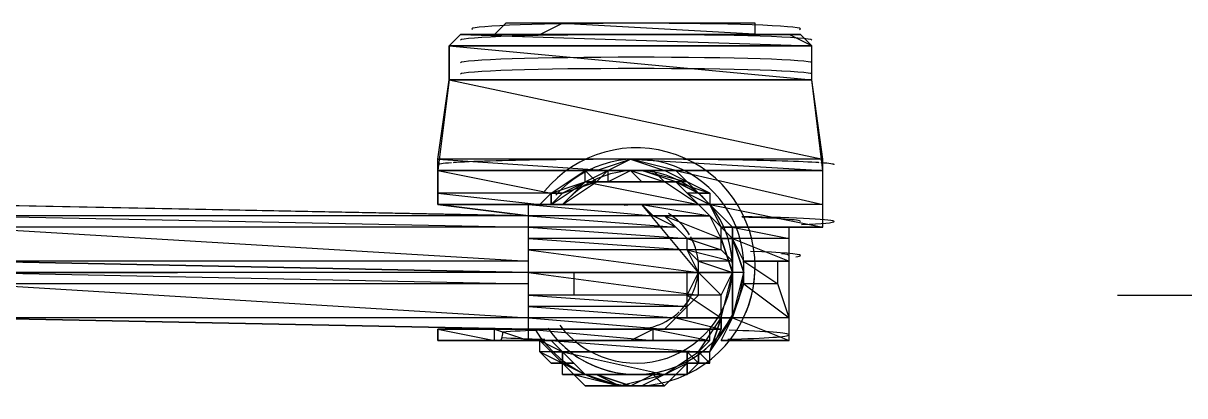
# Model space of a CAD drawing. Extents: x -3 to 1587, y 0 to 1122.
# Drawn here: x 1070.3 to 1086.71, y 217.3 to 222.56 of the extents above; entities that cross this region are included whole.
import ezdxf

# ---------------------------------------------------------------- set-up
doc = ezdxf.new("R2010")
doc.units = 0
doc.layers.add('Page_1', color=7, linetype='CONTINUOUS')

msp = doc.modelspace()

# ---------------------------------------------------------------- linework, layer by layer
at = {"layer": 'Page_1', "color": 4}
for points in [[(1081.44, 221.7567), (1081.44, 222.2367), (1081.12, 222.3967), (1080.96, 222.3967), (1080.8, 222.3967), (1080.64, 222.3967), (1080.64, 222.5567), (1080.48, 222.5567), (1080.32, 222.5567), (1080.16, 222.5567), (1080, 222.5567), (1079.84, 222.5567), (1079.68, 222.5567), (1079.52, 222.5567), (1079.36, 222.5567), (1079.2, 222.5567), (1079.04, 222.5567), (1078.88, 222.5567), (1078.72, 222.5567), (1078.56, 222.5567), (1078.4, 222.5567), (1078.24, 222.5567), (1078.08, 222.5567), (1077.92, 222.5567), (1077.76, 222.5567), (1077.6, 222.5567), (1077.44, 222.5567), (1077.28, 222.5567), (1077.12, 222.5567), (1076.96, 222.3967), (1076.8, 222.3967), (1076.64, 222.3967), (1076.48, 222.3967), (1076.32, 222.2367), (1076.32, 222.2367), (1076.32, 221.7567)], [(1076.64, 222.476716), (1076.6504, 222.469036)], [(1081.269536, 222.4691), (1081.279936, 222.47662)]]:
    msp.add_lwpolyline(points, dxfattribs=at)
at = {"layer": 'Page_1', "color": 1}
for points in [[(1077.92, 222.5567), (1080.8, 222.3967), (1077.6, 222.3967)], [(1076.48, 222.3967), (1081.44, 222.2367), (1076.32, 222.2367)], [(1081.12, 222.3967), (1076.64, 222.3967), (1076.48, 222.3967)], [(1081.28, 222.3967), (1076.48, 222.3967)], [(1076.48, 222.3967), (1081.28, 222.3967), (1081.28, 222.3967)], [(1081.28, 222.3967), (1081.28, 222.3967), (1076.48, 222.3967), (1081.28, 222.3967), (1076.48, 222.3967), (1081.12, 222.3967), (1081.28, 222.3967), (1076.48, 222.3967), (1081.44, 222.2367)], [(1077.6, 222.3967), (1081.12, 222.3967), (1076.64, 222.3967)], [(1076.64, 222.3967), (1081.12, 222.3967), (1081.12, 222.3967)], [(1080.8, 222.3967), (1077.6, 222.3967), (1081.12, 222.3967)], [(1081.44, 222.2367), (1076.48, 222.2367), (1076.32, 222.2367)], [(1081.44, 222.2367), (1076.32, 222.2367), (1081.44, 221.7567)], [(1076.32, 222.2367), (1081.44, 221.7567), (1076.32, 221.7567)], [(1081.44, 222.2367), (1076.32, 222.2367)], [(1076.32, 222.2367), (1081.44, 222.2367), (1081.44, 222.2367)], [(1081.44, 222.2367), (1081.44, 222.2367), (1076.32, 222.2367), (1081.44, 222.2367), (1076.32, 222.2367)], [(1076.32, 222.2367), (1077.12, 222.2367), (1077.12, 222.2367)], [(1077.12, 222.2367), (1077.12, 222.2367), (1076.32, 222.2367), (1077.12, 222.2367), (1076.32, 222.2367), (1077.44, 222.2367)], [(1076.64, 222.2367), (1081.44, 222.2367), (1076.48, 222.2367)], [(1076.48, 222.2367), (1081.44, 222.2367), (1081.44, 222.2367)], [(1080.32, 222.2367), (1080.8, 222.2367), (1076.64, 222.2367)], [(1080.8, 222.2367), (1076.64, 222.2367), (1081.44, 222.2367)], [(1081.44, 222.2367), (1077.44, 222.2367)], [(1077.44, 222.2367), (1081.44, 222.2367), (1080.96, 222.2367)], [(1080.96, 222.2367), (1081.44, 222.2367), (1081.44, 222.2367)], [(1081.44, 222.2367), (1081.44, 222.2367), (1081.44, 222.2367), (1081.44, 222.2367), (1080.96, 222.2367)], [(1076.32, 221.7567), (1081.6, 220.6367), (1076.16, 220.6367)], [(1081.44, 221.7567), (1076.48, 221.7567), (1076.32, 221.7567)], [(1081.44, 221.7567), (1076.32, 221.7567), (1081.6, 220.6367)], [(1076.32, 221.7567), (1076.32, 221.7567), (1076.32, 221.7567), (1076.32, 221.7567), (1076.32, 221.7567), (1077.44, 221.7567), (1077.44, 221.7567)], [(1076.64, 221.7567), (1081.44, 221.7567), (1076.48, 221.7567)], [(1076.48, 221.7567), (1081.44, 221.7567), (1081.44, 221.7567)], [(1080.32, 221.7567), (1080.8, 221.7567), (1076.64, 221.7567)], [(1080.8, 221.7567), (1076.64, 221.7567), (1081.44, 221.7567)], [(1081.44, 221.7567), (1077.44, 221.7567)], [(1077.44, 221.7567), (1081.44, 221.7567), (1081.12, 221.7567)], [(1081.44, 221.7567), (1081.12, 221.7567), (1081.28, 221.7567)], [(1081.12, 221.7567), (1081.44, 221.7567), (1081.44, 221.7567)], [(1081.28, 221.7567), (1081.44, 221.7567), (1081.44, 221.7567)], [(1081.44, 221.7567), (1081.44, 221.7567), (1081.44, 221.7567), (1081.44, 221.7567), (1081.28, 221.7567)], [(1078.88, 220.6367), (1076.16, 220.6367), (1078.56, 220.4767)], [(1076.16, 220.6367), (1078.56, 220.4767), (1076.16, 220.4767)], [(1081.6, 220.6367), (1078.88, 220.6367), (1081.6, 220.4767)], [(1078.88, 220.6367), (1081.6, 220.4767), (1079.52, 220.4767)], [(1076.8, 220.4767), (1078.24, 220.4767), (1076.16, 220.4767)], [(1078.24, 220.4767), (1076.16, 220.4767), (1077.76, 220.1567)], [(1076.16, 220.4767), (1077.76, 220.1567), (1076.16, 220.1567)], [(1076.64, 220.4767), (1076.64, 220.4767), (1076.16, 220.4767), (1076.64, 220.4767), (1076.16, 220.4767), (1078.56, 220.4767)], [(1076.16, 220.4767), (1076.32, 220.4767), (1076.32, 220.4767)], [(1076.32, 220.4767), (1076.32, 220.4767), (1076.16, 220.4767), (1076.32, 220.4767), (1076.16, 220.4767), (1076.64, 220.4767)], [(1077.76, 220.4767), (1078.24, 220.4767), (1076.8, 220.4767)], [(1078.24, 220.4767), (1076.8, 220.4767)], [(1078.24, 220.4767), (1077.76, 220.4767), (1077.76, 220.4767)], [(1078.24, 220.4767), (1077.76, 220.4767)], [(1080.96, 220.4767), (1079.36, 220.4767), (1079.36, 220.4767)], [(1081.6, 220.4767), (1081.6, 220.4767), (1079.36, 220.4767), (1081.6, 220.4767), (1079.36, 220.4767), (1080.96, 220.4767)], [(1081.6, 220.4767), (1079.36, 220.4767)], [(1079.36, 220.4767), (1081.6, 220.4767), (1079.52, 220.4767)], [(1081.6, 220.4767), (1079.52, 220.4767), (1081.6, 219.9967)], [(1079.52, 220.4767), (1081.6, 219.9967), (1080, 219.9967)], [(1079.52, 220.4767), (1081.6, 220.4767), (1081.6, 220.4767)], [(1081.6, 220.4767), (1081.6, 220.4767), (1079.52, 220.4767)], [(1081.6, 220.4767), (1081.6, 220.4767), (1081.6, 220.4767), (1081.6, 220.4767), (1081.6, 220.4767), (1081.6, 220.4767)], [(1077.76, 220.1567), (1076.16, 220.1567), (1077.6, 219.9967)], [(1076.16, 220.1567), (1077.6, 219.9967), (1076.16, 219.9967)], [(1069.44, 219.9967), (1077.44, 219.8367), (1069.44, 219.8367)], [(1077.44, 219.9967), (1076.16, 219.9967)], [(1076.16, 219.9967), (1077.44, 219.9967), (1077.44, 219.9967)], [(1077.44, 219.9967), (1077.44, 219.9967), (1076.16, 219.9967), (1077.44, 219.9967), (1076.16, 219.9967), (1077.6, 219.9967), (1077.44, 219.9967), (1076.16, 219.9967), (1077.44, 219.8367)], [(1076.16, 219.9967), (1077.44, 219.8367), (1077.44, 219.8367)], [(1077.76, 219.9967), (1077.44, 219.9967), (1077.44, 219.9967)], [(1078.08, 219.9967), (1078.08, 219.9967), (1077.44, 219.9967), (1078.08, 219.9967), (1077.44, 219.9967), (1077.76, 219.9967), (1078.08, 219.9967), (1079.04, 219.9967), (1079.04, 219.9967)], [(1077.44, 219.9967), (1078.08, 219.9967), (1078.08, 219.9967)], [(1078.08, 219.9967), (1078.08, 219.9967), (1077.44, 219.9967)], [(1077.44, 219.9967), (1079.04, 219.9967), (1079.04, 219.9967)], [(1079.04, 219.9967), (1079.04, 219.9967), (1077.44, 219.9967), (1079.04, 219.9967), (1077.44, 219.9967), (1079.2, 219.8367)], [(1077.44, 219.9967), (1079.2, 219.8367), (1077.44, 219.8367)], [(1078.24, 219.9967), (1078.56, 219.9967), (1078.08, 219.9967)], [(1079.04, 219.9967), (1079.04, 219.9967), (1078.08, 219.9967)], [(1078.24, 219.9967), (1078.4, 219.9967), (1078.4, 219.9967)], [(1078.4, 219.9967), (1078.24, 219.9967), (1078.56, 219.9967)], [(1078.88, 219.9967), (1079.04, 219.9967), (1078.56, 219.9967)], [(1081.6, 219.9967), (1080, 219.9967), (1081.6, 219.6767)], [(1080, 219.9967), (1081.6, 219.6767), (1080.32, 219.6767)], [(1077.44, 219.8367), (1069.44, 219.8367), (1077.44, 219.6767)], [(1069.44, 219.8367), (1077.44, 219.6767), (1069.44, 219.6767)], [(1077.44, 219.8367), (1077.44, 219.8367)], [(1079.2, 219.8367), (1077.44, 219.8367), (1079.52, 219.6767)], [(1077.44, 219.8367), (1079.52, 219.6767), (1077.44, 219.6767)], [(1077.44, 219.6767), (1069.44, 219.6767), (1077.44, 219.1967)], [(1069.44, 219.6767), (1077.44, 219.1967), (1069.6, 219.1967)], [(1079.52, 219.6767), (1077.44, 219.6767), (1079.68, 219.5167)], [(1077.44, 219.6767), (1079.68, 219.5167), (1077.44, 219.5167)], [(1080.32, 219.6767), (1081.12, 219.6767), (1081.12, 219.6767)], [(1081.12, 219.6767), (1081.12, 219.6767), (1080.32, 219.6767), (1081.12, 219.6767), (1080.32, 219.6767), (1081.12, 219.6767), (1080.32, 219.6767), (1081.12, 219.5167)], [(1080.32, 219.6767), (1081.12, 219.5167), (1080.32, 219.5167)], [(1080.32, 219.6767), (1081.6, 219.6767), (1081.6, 219.6767)], [(1081.6, 219.6767), (1081.6, 219.6767), (1081.44, 219.6767), (1081.6, 219.6767), (1081.44, 219.6767), (1080.32, 219.6767)], [(1080.96, 219.6767), (1081.12, 219.6767), (1081.12, 219.6767)], [(1081.12, 219.6767), (1081.12, 219.6767)], [(1079.68, 219.5167), (1077.44, 219.5167), (1079.68, 219.3567)], [(1077.44, 219.5167), (1079.68, 219.3567), (1077.44, 219.3567)], [(1081.12, 219.5167), (1080.32, 219.5167), (1081.12, 219.1967)], [(1080.32, 219.5167), (1081.12, 219.1967), (1080.48, 219.1967)], [(1079.68, 219.3567), (1077.44, 219.3567), (1079.84, 219.0367)], [(1077.44, 219.3567), (1079.84, 219.0367), (1077.44, 219.0367)], [(1077.44, 219.1967), (1069.6, 219.1967), (1077.44, 219.0367)], [(1069.6, 219.1967), (1077.44, 219.0367), (1077.44, 219.0367)], [(1069.6, 219.1967), (1077.44, 219.0367), (1069.6, 219.0367)], [(1080.48, 219.1967), (1080.96, 219.1967), (1080.96, 219.1967)], [(1080.96, 219.1967), (1080.48, 219.1967), (1080.96, 218.8767)], [(1080.48, 219.1967), (1080.96, 218.8767), (1080.48, 218.8767)], [(1080.48, 219.1967), (1081.12, 219.1967), (1081.12, 219.1967)], [(1081.12, 219.1967), (1081.12, 219.1967), (1081.12, 219.1967), (1081.12, 219.1967), (1080.48, 219.1967)], [(1080.96, 219.1967), (1080.96, 219.1967), (1080.96, 219.1967), (1080.96, 219.1967)], [(1077.44, 219.0367), (1069.6, 219.0367), (1077.44, 218.8767)], [(1069.6, 219.0367), (1077.44, 218.8767), (1069.6, 218.8767)], [(1077.44, 219.0367), (1077.44, 219.0367)], [(1077.44, 219.0367), (1079.2, 219.0367), (1079.2, 219.0367)], [(1079.84, 219.0367), (1079.84, 219.0367), (1077.44, 219.0367), (1079.84, 219.0367), (1077.44, 219.0367), (1079.2, 219.0367), (1079.84, 219.0367), (1077.44, 219.0367), (1079.84, 218.7167)], [(1077.44, 219.0367), (1079.84, 218.7167), (1077.44, 218.7167)], [(1077.44, 219.0367), (1079.84, 219.0367), (1079.84, 219.0367)], [(1079.84, 219.0367), (1079.84, 219.0367), (1079.84, 219.0367), (1079.84, 219.0367), (1077.44, 219.0367)], [(1069.6, 218.8767), (1077.44, 218.3967), (1069.44, 218.3967)], [(1077.44, 218.8767), (1069.6, 218.8767), (1077.44, 218.3967)], [(1080.48, 218.8767), (1081.12, 218.3967), (1080.32, 218.3967)], [(1080.96, 218.8767), (1080.48, 218.8767), (1081.12, 218.3967)], [(1079.84, 218.7167), (1077.44, 218.7167), (1079.68, 218.5567)], [(1077.44, 218.7167), (1079.68, 218.5567), (1077.44, 218.5567)], [(1079.68, 218.5567), (1077.44, 218.5567), (1079.52, 218.3967)], [(1077.44, 218.5567), (1079.52, 218.3967), (1077.44, 218.3967)], [(1077.44, 218.3967), (1069.44, 218.3967), (1077.44, 218.2367)], [(1069.44, 218.3967), (1077.44, 218.2367), (1077.44, 218.2367)], [(1079.52, 218.3967), (1077.44, 218.3967), (1079.36, 218.2367)], [(1077.44, 218.3967), (1079.36, 218.2367), (1077.44, 218.2367)], [(1080.32, 218.3967), (1081.12, 218.0767), (1080.16, 218.0767)], [(1081.12, 218.3967), (1080.32, 218.3967), (1081.12, 218.0767)], [(1076.16, 218.2367), (1076.16, 218.2367), (1076.16, 218.2367), (1076.16, 218.0767), (1076.16, 218.0767)], [(1076.16, 218.0767), (1076.16, 218.0767), (1076.16, 218.2367), (1076.16, 218.0767), (1076.16, 218.0767), (1076.16, 218.0767), (1076.16, 218.0767), (1076.16, 218.0767), (1076.16, 218.0767), (1076.16, 218.0767), (1076.16, 218.0767), (1076.16, 218.0767), (1076.16, 218.0767)], [(1076.96, 218.2367), (1076.16, 218.2367), (1076.16, 218.2367), (1076.96, 218.2367), (1076.96, 218.2367), (1076.96, 218.2367), (1076.16, 218.2367), (1076.96, 218.0767)], [(1076.16, 218.2367), (1076.96, 218.0767), (1076.16, 218.0767)], [(1077.44, 218.2367), (1076.96, 218.2367), (1076.96, 218.2367), (1077.44, 218.2367), (1076.96, 218.2367), (1077.44, 218.0767)], [(1076.96, 218.2367), (1077.44, 218.0767), (1076.96, 218.0767)], [(1077.44, 218.2367), (1077.44, 218.2367)], [(1079.2, 218.2367), (1079.2, 218.2367), (1077.44, 218.2367), (1079.2, 218.2367), (1077.44, 218.2367), (1079.36, 218.2367), (1079.2, 218.2367), (1077.44, 218.2367), (1079.2, 218.0767)], [(1077.44, 218.2367), (1079.2, 218.0767), (1077.44, 218.0767)], [(1076.16, 218.0767), (1076.96, 218.0767), (1076.96, 218.0767)], [(1076.96, 218.0767), (1076.96, 218.0767), (1076.8, 218.0767), (1076.96, 218.0767), (1076.8, 218.0767), (1076.16, 218.0767)], [(1076.96, 218.0767), (1077.12, 218.0767), (1077.12, 218.0767)], [(1077.12, 218.0767), (1077.12, 218.0767), (1076.96, 218.0767), (1077.12, 218.0767), (1076.96, 218.0767), (1077.44, 218.0767)], [(1077.6, 218.0767), (1077.44, 218.0767), (1077.44, 218.0767), (1077.6, 218.0767), (1077.6, 218.0767)], [(1077.44, 218.0767), (1077.6, 218.0767), (1077.6, 218.0767)], [(1077.6, 218.0767), (1077.6, 218.0767), (1077.44, 218.0767), (1077.6, 218.0767), (1077.6, 218.0767), (1077.6, 218.0767), (1077.6, 218.0767), (1077.6, 218.0767), (1077.6, 218.0767)], [(1077.44, 218.0767), (1077.6, 218.0767), (1077.6, 218.0767)], [(1077.44, 218.0767), (1077.6, 218.0767), (1077.6, 218.0767)], [(1077.6, 218.0767), (1077.6, 218.0767), (1077.44, 218.0767)], [(1077.6, 218.0767), (1077.6, 218.0767)], [(1077.6, 218.0767), (1079.2, 218.0767), (1079.2, 218.0767)], [(1079.2, 218.0767), (1079.2, 218.0767), (1077.6, 218.0767)], [(1079.2, 218.0767), (1077.6, 218.0767), (1079.04, 218.0767)], [(1077.6, 218.0767), (1079.04, 218.0767), (1078.24, 218.0767)], [(1079.04, 218.0767), (1078.24, 218.0767), (1078.88, 218.0767)], [(1078.24, 218.0767), (1078.88, 218.0767), (1078.88, 218.0767)], [(1078.88, 218.0767), (1078.88, 218.0767)], [(1080.16, 218.0767), (1081.12, 218.0767), (1081.12, 218.0767)], [(1081.12, 218.0767), (1081.12, 218.0767), (1080.96, 218.0767), (1081.12, 218.0767), (1080.96, 218.0767), (1080.16, 218.0767)], [(1080.32, 218.0767), (1080.16, 218.0767), (1080.16, 218.0767)], [(1080.16, 218.0767), (1080.16, 218.0767), (1080.16, 218.0767), (1080.16, 218.0767), (1080.16, 218.0767), (1080.16, 218.0767), (1080.16, 218.0767), (1080.16, 218.0767), (1080.16, 218.0767), (1080.16, 218.0767)]]:
    msp.add_lwpolyline(points, close=True, dxfattribs=at)
at = {"layer": 'Page_1', "color": 5}
for points in [[(1076.32, 221.7567), (1076.16, 220.4767)], [(1081.6, 219.6767), (1081.6, 220.4767), (1081.44, 221.7567)], [(1076.16, 220.4767), (1076.16, 219.9967)]]:
    msp.add_lwpolyline(points, dxfattribs=at)
at = {"layer": 'Page_1', "color": 7}
for points in [[(1078.88, 220.6367), (1079.36, 220.4767), (1078.4, 220.4767)], [(1078.4, 220.4767), (1078.56, 220.4767), (1078.24, 220.4767)], [(1078.56, 220.4767), (1078.24, 220.4767), (1078.4, 220.3167)], [(1078.24, 220.4767), (1078.4, 220.3167), (1078.24, 220.3167)], [(1078.56, 220.4767), (1078.56, 220.3167), (1078.24, 220.3167)], [(1078.88, 220.4767), (1079.36, 220.4767), (1079.04, 220.4767), (1078.88, 220.4767), (1078.4, 220.4767), (1078.56, 220.4767)], [(1078.88, 220.4767), (1079.2, 220.4767), (1078.56, 220.4767)], [(1078.88, 220.4767), (1079.36, 220.3167), (1079.04, 220.3167), (1078.88, 220.4767), (1078.56, 220.4767), (1078.56, 220.3167)], [(1079.36, 220.4767), (1078.88, 220.4767)], [(1079.2, 220.4767), (1078.88, 220.4767), (1079.36, 220.3167)], [(1079.36, 220.4767), (1079.04, 220.4767), (1079.68, 220.3167)], [(1079.04, 220.4767), (1079.68, 220.3167), (1079.52, 220.3167)], [(1078.24, 220.3167), (1077.92, 220.1567), (1077.76, 220.1567)], [(1078.24, 220.3167), (1077.92, 219.9967), (1077.76, 219.9967)], [(1078.24, 220.3167), (1079.84, 219.9967), (1077.92, 219.9967)], [(1078.4, 220.3167), (1078.24, 220.3167), (1077.92, 220.1567)], [(1078.4, 220.3167), (1078.24, 220.3167), (1077.92, 219.9967)], [(1079.36, 220.3167), (1078.4, 220.3167), (1078.24, 220.3167)], [(1079.36, 220.3167), (1078.24, 220.3167), (1079.84, 219.9967)], [(1078.4, 220.3167), (1078.4, 220.3167), (1078.24, 220.3167), (1078.4, 220.3167), (1078.24, 220.3167), (1078.56, 220.3167)], [(1078.72, 220.3167), (1079.36, 220.3167), (1078.4, 220.3167)], [(1078.4, 220.3167), (1079.36, 220.3167), (1079.36, 220.3167)], [(1079.52, 220.3167), (1079.52, 220.3167), (1079.04, 220.3167), (1079.52, 220.3167), (1079.04, 220.3167), (1079.36, 220.3167)], [(1079.68, 220.3167), (1079.52, 220.3167), (1080, 220.1567)], [(1079.52, 220.3167), (1080, 220.1567), (1079.84, 220.1567)], [(1079.84, 220.1567), (1079.52, 220.3167)], [(1079.52, 220.3167), (1079.84, 220.1567), (1079.68, 220.1567)], [(1077.76, 219.9967), (1077.76, 219.9967), (1077.76, 220.1567), (1077.76, 219.9967), (1077.76, 220.1567), (1077.92, 220.1567), (1077.76, 219.9967), (1077.6, 219.9967), (1077.6, 219.9967)], [(1079.84, 220.1567), (1079.68, 220.1567), (1080, 219.9967)], [(1079.68, 220.1567), (1080, 219.9967), (1079.84, 219.9967)], [(1080, 219.9967), (1080, 219.9967), (1079.84, 220.1567), (1080, 219.9967), (1079.84, 220.1567), (1080, 220.1567)], [(1077.6, 219.9967), (1077.76, 219.9967), (1077.76, 219.9967)], [(1077.6, 219.9967), (1077.76, 219.9967), (1077.76, 219.9967)], [(1077.76, 219.9967), (1077.76, 219.9967), (1077.6, 219.9967)], [(1077.76, 219.9967), (1077.76, 219.9967)], [(1077.92, 219.9967), (1077.76, 219.9967)], [(1077.76, 219.9967), (1077.92, 219.9967), (1077.92, 219.9967)], [(1077.92, 219.9967), (1077.92, 219.9967), (1077.76, 219.9967)], [(1079.84, 219.9967), (1077.92, 219.9967)], [(1077.92, 219.9967), (1079.84, 219.9967), (1079.84, 219.9967)], [(1079.84, 219.9967), (1077.92, 219.9967)], [(1077.92, 219.9967), (1079.84, 219.9967), (1078.08, 219.9967)], [(1079.84, 219.9967), (1078.08, 219.9967), (1079.04, 219.9967)], [(1078.08, 219.9967), (1079.84, 219.9967), (1079.84, 219.9967)], [(1079.84, 219.9967), (1079.04, 219.9967), (1080, 219.8367)], [(1079.04, 219.9967), (1080, 219.8367), (1079.2, 219.8367)], [(1080.16, 219.6767), (1080.16, 219.6767), (1079.84, 219.9967), (1080.16, 219.6767), (1079.84, 219.9967), (1080, 219.9967)], [(1080.32, 219.6767), (1080, 219.9967)], [(1080, 219.9967), (1080.32, 219.6767), (1080.16, 219.6767)], [(1080, 219.8367), (1079.2, 219.8367), (1079.36, 219.8367)], [(1079.2, 219.8367), (1080, 219.8367), (1080, 219.8367)], [(1080, 219.8367), (1079.36, 219.8367), (1080.16, 219.5167)], [(1079.36, 219.8367), (1080.16, 219.5167), (1079.68, 219.5167)], [(1080.32, 219.5167), (1080.32, 219.5167), (1080.16, 219.6767), (1080.32, 219.5167), (1080.16, 219.6767), (1080.32, 219.6767)], [(1080.32, 219.5167), (1080.16, 219.6767)], [(1080.16, 219.6767), (1080.32, 219.5167), (1080.16, 219.5167)], [(1080.16, 219.5167), (1079.68, 219.5167)], [(1079.68, 219.5167), (1080.16, 219.5167), (1080.16, 219.5167)], [(1080.16, 219.5167), (1079.68, 219.5167), (1080.16, 219.3567)], [(1079.68, 219.5167), (1080.16, 219.3567), (1079.68, 219.3567)], [(1080.32, 219.0367), (1080.32, 219.0367), (1080.32, 219.0367), (1080.32, 219.0367), (1080.32, 219.0367), (1080.32, 219.0367), (1080.32, 219.0367), (1080.32, 219.0367), (1080.16, 219.5167), (1080.32, 219.0367), (1080.16, 219.5167), (1080.32, 219.5167)], [(1080.48, 219.0367), (1080.32, 219.5167)], [(1080.32, 219.5167), (1080.48, 219.0367), (1080.32, 219.0367)], [(1080.16, 219.3567), (1079.68, 219.3567), (1080.32, 219.1967)], [(1079.68, 219.3567), (1080.32, 219.1967), (1079.84, 219.1967)], [(1080.32, 219.1967), (1079.84, 219.1967), (1080.32, 219.0367)], [(1079.84, 219.1967), (1080.32, 219.0367), (1079.84, 219.0367)], [(1079.84, 219.0367), (1080.16, 218.7167), (1079.68, 218.7167)], [(1080.32, 219.0367), (1079.84, 219.0367), (1079.84, 219.0367), (1080.32, 219.0367), (1079.84, 219.0367), (1080.16, 218.7167)], [(1080.32, 219.0367), (1080.32, 218.3967), (1080.16, 218.3967)], [(1080.32, 219.0367), (1080.32, 218.3967), (1080.16, 218.3967)], [(1080.48, 219.0367), (1080.32, 219.0367), (1080.32, 218.3967)], [(1080.32, 219.0367), (1080.32, 219.0367)], [(1080.32, 218.3967), (1080.32, 219.0367)], [(1080.32, 218.8767)], [(1080.32, 218.8767)], [(1080.48, 218.8767)], [(1080.16, 218.7167), (1079.68, 218.7167), (1080.16, 218.3967)], [(1079.68, 218.7167), (1080.16, 218.3967), (1079.68, 218.3967)], [(1079.52, 218.3967), (1080.16, 218.2367), (1079.36, 218.2367)], [(1080.16, 218.3967), (1079.68, 218.3967), (1079.52, 218.3967)], [(1080.16, 218.3967), (1079.52, 218.3967), (1080.16, 218.2367)], [(1079.68, 218.3967), (1080.16, 218.3967), (1080.16, 218.3967)], [(1080.16, 218.3967), (1080, 217.9167), (1079.84, 217.9167)], [(1080.16, 218.3967), (1080, 217.9167), (1079.84, 217.9167)], [(1080.32, 218.3967), (1080.16, 218.3967), (1080, 217.9167)], [(1080, 217.9167), (1080.16, 218.3967)], [(1080.32, 218.3967), (1080.16, 218.3967), (1080.16, 218.3967)], [(1080.16, 218.3967), (1080.16, 218.2367), (1080.16, 218.2367)], [(1080.32, 218.3967), (1080.16, 218.3967)], [(1080.16, 218.3967), (1080.32, 218.3967), (1080.32, 218.3967)], [(1080.16, 218.3967), (1080.16, 218.3967), (1080.16, 218.3967), (1080.32, 218.3967), (1080.32, 218.3967)], [(1079.2, 218.2367), (1080, 218.0767), (1078.88, 218.0767)], [(1079.36, 218.2367), (1080, 218.2367), (1079.2, 218.2367)], [(1080, 218.2367), (1079.2, 218.2367), (1080, 218.0767)], [(1080.16, 218.2367), (1079.36, 218.2367), (1080, 218.2367)], [(1080.16, 218.2367), (1080, 217.9167), (1080, 217.9167)], [(1077.6, 218.0767), (1077.6, 218.0767)], [(1077.76, 217.9167), (1077.6, 218.0767)], [(1077.6, 218.0767), (1077.76, 217.9167), (1077.6, 217.9167)], [(1077.76, 218.0767), (1077.6, 218.0767), (1077.6, 218.0767), (1077.76, 218.0767), (1077.6, 218.0767), (1077.92, 217.9167)], [(1077.6, 218.0767), (1077.92, 217.9167), (1077.76, 217.9167)], [(1077.92, 218.0767), (1080, 218.0767), (1077.76, 218.0767)], [(1080, 218.0767), (1077.76, 218.0767), (1079.84, 217.9167)], [(1077.76, 218.0767), (1079.84, 217.9167), (1077.92, 217.9167)], [(1078.24, 218.0767), (1078.72, 218.0767), (1077.92, 218.0767)], [(1078.88, 218.0767), (1080, 218.0767), (1080, 218.0767), (1078.88, 218.0767), (1078.88, 218.0767), (1077.92, 218.0767), (1078.88, 218.0767), (1077.92, 218.0767), (1078.72, 218.0767)], [(1080, 218.0767), (1077.92, 218.0767)], [(1080, 218.0767), (1078.88, 218.0767)], [(1077.76, 217.9167), (1077.6, 217.9167), (1077.92, 217.7567)], [(1077.6, 217.9167), (1077.92, 217.7567), (1077.76, 217.7567)], [(1077.76, 217.9167), (1077.76, 217.9167)], [(1077.76, 217.9167), (1077.92, 217.9167), (1077.92, 217.9167)], [(1077.92, 217.9167), (1077.92, 217.9167), (1077.76, 217.9167)], [(1077.76, 217.9167), (1077.92, 217.9167), (1077.92, 217.9167)], [(1077.92, 217.9167), (1077.92, 217.9167), (1077.76, 217.9167), (1077.92, 217.9167), (1077.92, 217.9167)], [(1077.76, 217.9167), (1077.92, 217.9167), (1077.92, 217.9167)], [(1077.92, 217.9167), (1077.92, 217.9167), (1077.76, 217.9167)], [(1079.84, 217.9167), (1077.92, 217.9167)], [(1077.92, 217.9167), (1079.84, 217.9167), (1079.84, 217.9167)], [(1077.92, 217.9167), (1079.68, 217.9167), (1079.68, 217.9167)], [(1079.68, 217.9167), (1079.68, 217.9167), (1077.92, 217.9167), (1079.68, 217.9167), (1079.84, 217.9167), (1079.84, 217.9167)], [(1077.92, 217.9167), (1079.68, 217.9167), (1079.68, 217.9167)], [(1079.68, 217.9167), (1079.68, 217.9167), (1077.92, 217.9167)], [(1079.84, 217.9167), (1077.92, 217.9167), (1079.36, 217.5967)], [(1077.92, 217.9167), (1079.36, 217.5967), (1078.24, 217.5967)], [(1077.92, 217.9167), (1077.92, 217.7567), (1077.92, 217.7567)], [(1077.92, 217.7567), (1077.92, 217.7567), (1077.92, 217.9167)], [(1077.92, 217.9167), (1077.92, 217.7567), (1077.92, 217.7567), (1077.92, 217.9167), (1077.92, 217.9167), (1077.92, 217.9167), (1077.92, 217.9167)], [(1078.08, 217.7567), (1077.92, 217.9167)], [(1077.92, 217.9167), (1078.08, 217.7567), (1077.92, 217.7567)], [(1079.84, 217.9167), (1079.84, 217.9167), (1079.68, 217.9167), (1079.84, 217.9167), (1079.68, 217.9167)], [(1079.84, 217.9167), (1079.84, 217.9167), (1079.68, 217.9167)], [(1079.84, 217.9167), (1079.68, 217.9167), (1079.68, 217.9167)], [(1079.68, 217.9167), (1079.68, 217.9167)], [(1079.68, 217.9167), (1079.84, 217.9167), (1079.84, 217.9167)], [(1079.84, 217.9167), (1079.84, 217.9167), (1079.68, 217.9167)], [(1079.84, 217.7567), (1079.84, 217.7567), (1079.68, 217.7567), (1079.84, 217.7567), (1079.68, 217.7567), (1079.68, 217.9167)], [(1079.68, 217.9167), (1079.84, 217.9167), (1079.84, 217.7567)], [(1079.68, 217.9167), (1079.68, 217.7567), (1079.68, 217.7567)], [(1079.68, 217.7567), (1079.68, 217.7567), (1079.68, 217.9167)], [(1080, 217.9167), (1079.84, 217.9167), (1079.84, 217.9167), (1080, 217.9167), (1080, 217.9167), (1080, 217.9167), (1080, 217.9167)], [(1079.84, 217.9167), (1079.84, 217.9167)], [(1079.84, 217.9167), (1079.84, 217.7567), (1079.84, 217.7567)], [(1079.84, 217.7567), (1079.84, 217.7567), (1079.84, 217.7567), (1079.84, 217.7567), (1079.84, 217.9167)], [(1080, 217.9167), (1079.84, 217.9167), (1080, 217.7567)], [(1079.84, 217.9167), (1080, 217.7567), (1079.84, 217.7567)], [(1080, 217.9167), (1079.84, 217.9167)], [(1079.84, 217.9167), (1080, 217.9167), (1080, 217.9167)], [(1079.84, 217.9167), (1080, 217.9167), (1080, 217.9167)], [(1077.92, 217.7567), (1077.76, 217.7567)], [(1077.76, 217.7567), (1077.92, 217.7567), (1077.92, 217.7567)], [(1077.76, 217.7567), (1077.92, 217.7567), (1077.92, 217.7567)], [(1077.92, 217.7567), (1077.92, 217.7567), (1077.76, 217.7567), (1077.92, 217.7567), (1077.92, 217.7567), (1077.92, 217.7567), (1077.92, 217.7567)], [(1077.92, 217.7567), (1077.92, 217.7567), (1077.92, 217.7567), (1077.92, 217.7567), (1077.92, 217.7567), (1077.92, 217.7567)], [(1077.92, 217.7567), (1077.92, 217.7567), (1077.92, 217.7567), (1077.92, 217.7567)], [(1077.92, 217.7567), (1077.92, 217.7567)], [(1078.08, 217.5967), (1077.92, 217.7567)], [(1077.92, 217.7567), (1078.08, 217.5967), (1077.92, 217.5967)], [(1078.24, 217.5967), (1078.24, 217.5967), (1077.92, 217.7567), (1078.24, 217.5967), (1077.92, 217.7567), (1078.08, 217.7567)], [(1079.68, 217.7567), (1079.52, 217.5967), (1079.36, 217.5967)], [(1079.68, 217.7567), (1079.68, 217.5967), (1079.52, 217.5967)], [(1079.52, 217.5967), (1079.68, 217.7567)], [(1079.84, 217.7567), (1079.68, 217.7567), (1079.68, 217.7567), (1079.84, 217.7567), (1079.84, 217.7567)], [(1079.68, 217.7567), (1079.84, 217.7567), (1079.84, 217.7567)], [(1079.84, 217.7567), (1079.84, 217.7567), (1079.68, 217.7567), (1079.84, 217.7567), (1079.68, 217.7567)], [(1079.84, 217.7567), (1079.68, 217.7567), (1079.68, 217.7567)], [(1079.68, 217.7567), (1079.68, 217.7567)], [(1079.68, 217.7567), (1079.84, 217.7567), (1079.84, 217.7567)], [(1079.84, 217.7567), (1079.84, 217.7567), (1079.68, 217.7567)], [(1079.84, 217.7567), (1079.84, 217.7567), (1079.68, 217.7567), (1079.84, 217.7567), (1079.68, 217.7567)], [(1079.68, 217.7567), (1079.84, 217.7567), (1079.68, 217.5967)], [(1079.68, 217.5967), (1079.68, 217.7567)], [(1079.84, 217.7567), (1079.84, 217.7567)], [(1079.84, 217.7567), (1080, 217.7567), (1080, 217.7567)], [(1078.08, 217.5967), (1077.92, 217.5967), (1078.24, 217.5967)], [(1077.92, 217.5967), (1078.24, 217.5967), (1078.08, 217.5967)], [(1078.24, 217.5967), (1078.08, 217.5967), (1078.72, 217.4367)], [(1078.08, 217.5967), (1078.72, 217.4367), (1078.24, 217.4367)], [(1079.36, 217.5967), (1078.24, 217.5967)], [(1078.24, 217.5967), (1079.36, 217.5967), (1079.36, 217.5967)], [(1079.36, 217.5967), (1078.24, 217.5967), (1078.88, 217.5967)], [(1078.24, 217.5967), (1078.88, 217.5967), (1078.88, 217.5967)], [(1078.24, 217.5967), (1078.24, 217.5967)], [(1078.24, 217.5967), (1078.4, 217.5967), (1078.4, 217.5967)], [(1078.4, 217.5967), (1078.4, 217.5967), (1078.24, 217.5967)], [(1078.24, 217.5967), (1078.4, 217.5967), (1078.4, 217.5967)], [(1078.4, 217.5967), (1078.4, 217.5967), (1078.24, 217.5967), (1078.4, 217.5967), (1078.72, 217.4367), (1078.72, 217.4367)], [(1078.72, 217.5967), (1078.24, 217.5967)], [(1078.24, 217.5967), (1078.72, 217.5967), (1078.4, 217.5967)], [(1078.72, 217.4367), (1078.24, 217.4367), (1078.88, 217.4367)], [(1078.24, 217.4367), (1078.88, 217.4367), (1078.4, 217.4367)], [(1078.72, 217.4367), (1078.72, 217.4367), (1078.4, 217.5967)], [(1078.88, 217.5967), (1078.88, 217.5967), (1078.4, 217.5967), (1078.88, 217.5967), (1078.4, 217.5967), (1078.72, 217.5967)], [(1079.2, 217.5967), (1078.4, 217.5967), (1078.88, 217.4367)], [(1078.4, 217.5967), (1078.88, 217.4367), (1078.88, 217.4367)], [(1079.36, 217.4367), (1078.4, 217.4367), (1078.88, 217.4367)], [(1078.4, 217.4367), (1078.88, 217.4367), (1078.88, 217.4367)], [(1079.36, 217.5967), (1079.04, 217.4367), (1078.72, 217.4367)], [(1079.04, 217.4367), (1078.72, 217.4367), (1078.88, 217.4367)], [(1078.72, 217.4367), (1078.88, 217.4367), (1078.88, 217.4367)], [(1078.88, 217.5967), (1078.88, 217.5967)], [(1079.2, 217.5967), (1079.36, 217.4367), (1078.88, 217.4367)], [(1079.04, 217.5967), (1079.36, 217.5967), (1078.88, 217.5967)], [(1079.2, 217.5967), (1079.2, 217.5967), (1078.88, 217.5967), (1079.2, 217.5967), (1078.88, 217.5967), (1079.36, 217.5967)], [(1078.88, 217.4367), (1078.88, 217.4367)], [(1078.88, 217.4367), (1079.36, 217.4367), (1079.36, 217.4367)], [(1079.36, 217.4367), (1079.36, 217.4367), (1078.88, 217.4367)], [(1078.88, 217.4367), (1078.88, 217.4367)], [(1078.88, 217.4367), (1078.88, 217.4367)], [(1079.52, 217.5967), (1079.36, 217.5967), (1079.04, 217.5967)], [(1079.52, 217.5967), (1079.04, 217.5967), (1079.36, 217.5967)], [(1079.36, 217.5967), (1079.52, 217.5967), (1079.2, 217.5967)], [(1079.52, 217.5967), (1079.2, 217.5967), (1079.36, 217.4367)], [(1079.52, 217.5967), (1079.36, 217.5967), (1079.36, 217.5967)], [(1079.36, 217.5967), (1079.36, 217.5967), (1079.36, 217.5967), (1079.36, 217.5967), (1079.36, 217.5967), (1079.36, 217.5967)], [(1079.52, 217.5967), (1079.36, 217.5967), (1079.36, 217.5967), (1079.52, 217.5967), (1079.68, 217.5967), (1079.68, 217.5967), (1079.52, 217.5967), (1079.36, 217.5967)], [(1079.36, 217.5967), (1079.52, 217.5967), (1079.52, 217.5967)]]:
    msp.add_lwpolyline(points, close=True, dxfattribs=at)
for points in [[(1077.44, 219.8367), (1069.28, 219.9967)], [(1079.84, 219.0367), (1079.04, 219.9967), (1078.88, 219.9967), (1078.72, 219.9967), (1078.56, 219.9967), (1078.4, 219.9967), (1078.24, 219.9967), (1078.08, 219.9967), (1077.92, 219.9967), (1077.76, 219.9967), (1077.6, 219.9967), (1077.44, 219.9967)], [(1077.44, 218.0767), (1077.44, 219.0367), (1077.44, 219.9967)], [(1060.8, 219.0367), (1072.48, 219.0367)], [(1078.08, 219.0367), (1078.08, 218.7167)], [(1079.68, 218.7167), (1079.68, 219.0367)], [(1085.76, 218.7167), (1097.44, 218.7167)], [(1069.44, 218.3967), (1077.44, 218.2367)], [(1076.96, 218.0767), (1076.16, 218.0767), (1076.16, 218.2367), (1076.16, 218.2367), (1076.16, 218.2367)], [(1078.72, 218.0767), (1078.56, 218.0767), (1078.4, 218.0767), (1078.24, 218.0767), (1078.08, 218.0767), (1077.92, 218.0767), (1077.76, 218.0767), (1077.6, 218.0767), (1077.44, 218.0767)]]:
    msp.add_lwpolyline(points, dxfattribs=at)
at = {"layer": 'Page_1', "color": 2}
msp.add_lwpolyline([(1081.12, 218.0767), (1081.12, 219.1967), (1081.12, 219.6767)], dxfattribs=at)
msp.add_lwpolyline([(1080.16, 218.0767)], close=True, dxfattribs=at)
at = {"layer": 'Page_1', "color": 4}
for points in [[(1078.960464, 222.5567), (1077.679136, 222.5567), (1076.64024, 222.520908), (1076.64, 222.476716)], [(1081.28, 222.476684), (1081.28, 222.52086), (1080.241712, 222.5567), (1078.960464, 222.5567)], [(1078.96024, 222.3967), (1077.590704, 222.3967), (1076.48024, 222.360908), (1076.48, 222.316716)], [(1078.96024, 222.3967), (1077.590704, 222.3967), (1076.48024, 222.360908), (1076.48, 222.316716)], [(1081.44, 222.3167), (1081.44, 222.360876), (1080.32984, 222.3967), (1078.96024, 222.3967)], [(1081.44, 222.3167), (1081.44, 222.360876), (1080.32984, 222.3967), (1078.96024, 222.3967)], [(1078.96024, 221.9167), (1077.590704, 221.9167), (1076.48024, 221.880908), (1076.48, 221.836716)], [(1081.44, 221.8367), (1081.44, 221.880876), (1080.32984, 221.9167), (1078.96024, 221.9167)]]:
    msp.add_open_spline(points, degree=3, dxfattribs=at)
at = {"layer": 'Page_1', "color": 7}
for points in [[(1078.960464, 222.0767), (1077.590784, 222.0767), (1076.48024, 222.040908), (1076.48, 221.996716)], [(1081.44, 221.996684), (1081.44, 222.04086), (1080.33016, 222.0767), (1078.960464, 222.0767)], [(1079.528557, 220.697575), (1078.861745, 220.937394), (1078.116152, 220.733023), (1077.66482, 220.186716)], [(1079.500377, 220.53741), (1078.910598, 220.761736), (1078.243553, 220.59835), (1077.82421, 220.12685)], [(1079.480454, 220.373181), (1078.972255, 220.583686), (1078.387293, 220.46733), (1077.998332, 220.078372)], [(1080.640008, 219.116696), (1080.640009, 219.825324), (1080.195372, 220.457757), (1079.528557, 220.697575)], [(1080.480008, 219.116698), (1080.480008, 219.747699), (1080.090156, 220.313081), (1079.500377, 220.53741)], [(1080.320006, 219.116698), (1080.320008, 219.666768), (1079.988654, 220.162677), (1079.480454, 220.373181)], [(1079.204937, 219.96193), (1079.071037, 220.000732), (1078.929833, 220.007167), (1078.792957, 219.980705)], [(1079.715066, 219.568677), (1079.641235, 219.692015), (1079.538316, 219.795391), (1079.415306, 219.869764)], [(1079.839824, 219.098898), (1079.842949, 219.253329), (1079.805371, 219.405864), (1079.730865, 219.54117)], [(1079.396128, 217.82852), (1079.948373, 218.015488), (1080.320005, 218.533661), (1080.320006, 219.116698)], [(1079.41467, 217.666288), (1080.048581, 217.865003), (1080.480005, 218.452368), (1080.480008, 219.116698)], [(1079.420714, 217.501098), (1080.142351, 217.706885), (1080.640006, 218.366291), (1080.640008, 219.116696)], [(1079.581121, 218.49331), (1079.742482, 218.654083), (1079.835216, 218.871161), (1079.839824, 219.098898)], [(1080.364303, 218.535016), (1080.440691, 218.719431), (1080.480006, 218.917086), (1080.480008, 219.116698)], [(1080.512494, 218.474679), (1080.596681, 218.678255), (1080.640007, 218.8964), (1080.640008, 219.116696)], [(1078.874667, 218.240843), (1079.130388, 218.215929), (1079.384224, 218.304017), (1079.569542, 218.481982)], [(1077.879711, 218.290508), (1078.233901, 217.827386), (1078.843884, 217.64155), (1079.396128, 217.82852)], [(1077.040698, 218.076734), (1077.054739, 218.078081), (1077.068501, 218.12006), (1077.0806, 218.19845)], [(1077.532681, 218.230594), (1077.928475, 217.593055), (1078.699077, 217.295312), (1079.420714, 217.501098)], [(1077.712, 218.248992), (1078.091237, 217.703546), (1078.780759, 217.467571), (1079.41467, 217.666288)], [(1077.88519, 218.041895), (1078.478789, 217.448294), (1079.441205, 217.448291), (1080.034805, 218.04189)]]:
    msp.add_open_spline(points, degree=3, dxfattribs=at)
at = {"layer": 'Page_1', "color": 5}
for points in [[(1078.960464, 221.9167), (1077.590784, 221.9167), (1076.48024, 221.880908), (1076.48, 221.836716)], [(1078.96, 221.9167), (1077.591632, 221.9167), (1076.481872, 221.880956), (1076.48, 221.836796)], [(1081.44, 221.836796), (1081.43808, 221.880956), (1080.328368, 221.9167), (1078.96, 221.9167)], [(1081.44, 221.836684), (1081.44, 221.88086), (1080.33016, 221.9167), (1078.960464, 221.9167)], [(1076.351712, 220.585804), (1076.225072, 220.576524), (1076.16008, 220.566668), (1076.16, 220.556716)], [(1076.42312, 220.590556), (1076.405696, 220.588956), (1076.389136, 220.588476), (1076.37336, 220.587356)], [(1076.42312, 220.590556), (1076.405696, 220.588956), (1076.389136, 220.588476), (1076.37336, 220.587356)], [(1077.778432, 220.629228), (1077.180784, 220.621228), (1076.700384, 220.607564), (1076.421952, 220.590492)], [(1078.004064, 220.6319), (1077.92664, 220.6303), (1077.850384, 220.63014), (1077.775696, 220.62918)], [(1078.004064, 220.6319), (1077.92664, 220.6303), (1077.850384, 220.63014), (1077.775696, 220.62918)], [(1078.47336, 220.635484), (1078.312736, 220.633884), (1078.154848, 220.633404), (1078.001568, 220.631804)], [(1079.919456, 220.631852), (1079.767264, 220.633452), (1079.610544, 220.634572), (1079.451088, 220.635532)], [(1080.144992, 220.62918), (1080.070304, 220.63078), (1079.994144, 220.6311), (1079.91664, 220.6319)], [(1080.144992, 220.62918), (1080.070304, 220.63078), (1079.994144, 220.6311), (1079.91664, 220.6319)], [(1081.498432, 220.590476), (1081.22024, 220.607548), (1080.74016, 220.621244), (1080.142576, 220.629228)], [(1081.547024, 220.587308), (1081.531184, 220.588908), (1081.514688, 220.589548), (1081.497184, 220.590508)], [(1081.547024, 220.587308), (1081.531184, 220.588908), (1081.514688, 220.589548), (1081.497184, 220.590508)], [(1081.76, 220.5567), (1081.76, 220.56662), (1081.695152, 220.576508), (1081.568672, 220.585756)], [(1081.76, 219.7567), (1081.76, 219.784188), (1081.26648, 219.809724), (1080.45296, 219.82438)], [(1081.296256, 219.712604), (1081.598672, 219.725724), (1081.75992, 219.74102), (1081.76, 219.756684)]]:
    msp.add_open_spline(points, degree=3, dxfattribs=at)
at = {"layer": 'Page_1', "color": 2}
for points in [[(1081.28, 219.7567), (1081.28, 219.78022), (1080.98, 219.80254), (1080.459616, 219.81774)], [(1081.28, 219.2767), (1081.28, 219.298364), (1081.025152, 219.3191), (1080.573664, 219.334188)], [(1081.12, 219.2767), (1081.12, 219.28518), (1081.084368, 219.29342), (1081.014368, 219.301404)], [(1081.214064, 219.257772), (1081.257808, 219.264012), (1081.28, 219.270252), (1081.28, 219.276684)], [(1077.648128, 218.220252), (1077.41008, 218.213532), (1077.212496, 218.205052), (1077.067968, 218.195292)], [(1077.067968, 218.118108), (1077.217184, 218.108028), (1077.422816, 218.09934), (1077.670944, 218.092508)], [(1080.254224, 218.092652), (1080.799056, 218.107692), (1081.11984, 218.131484), (1081.12, 218.156684)], [(1081.12, 218.1567), (1081.12, 218.181548), (1080.808368, 218.204988), (1080.27664, 218.220124)]]:
    msp.add_open_spline(points, degree=3, dxfattribs=at)

doc.saveas('drawing.dxf')
